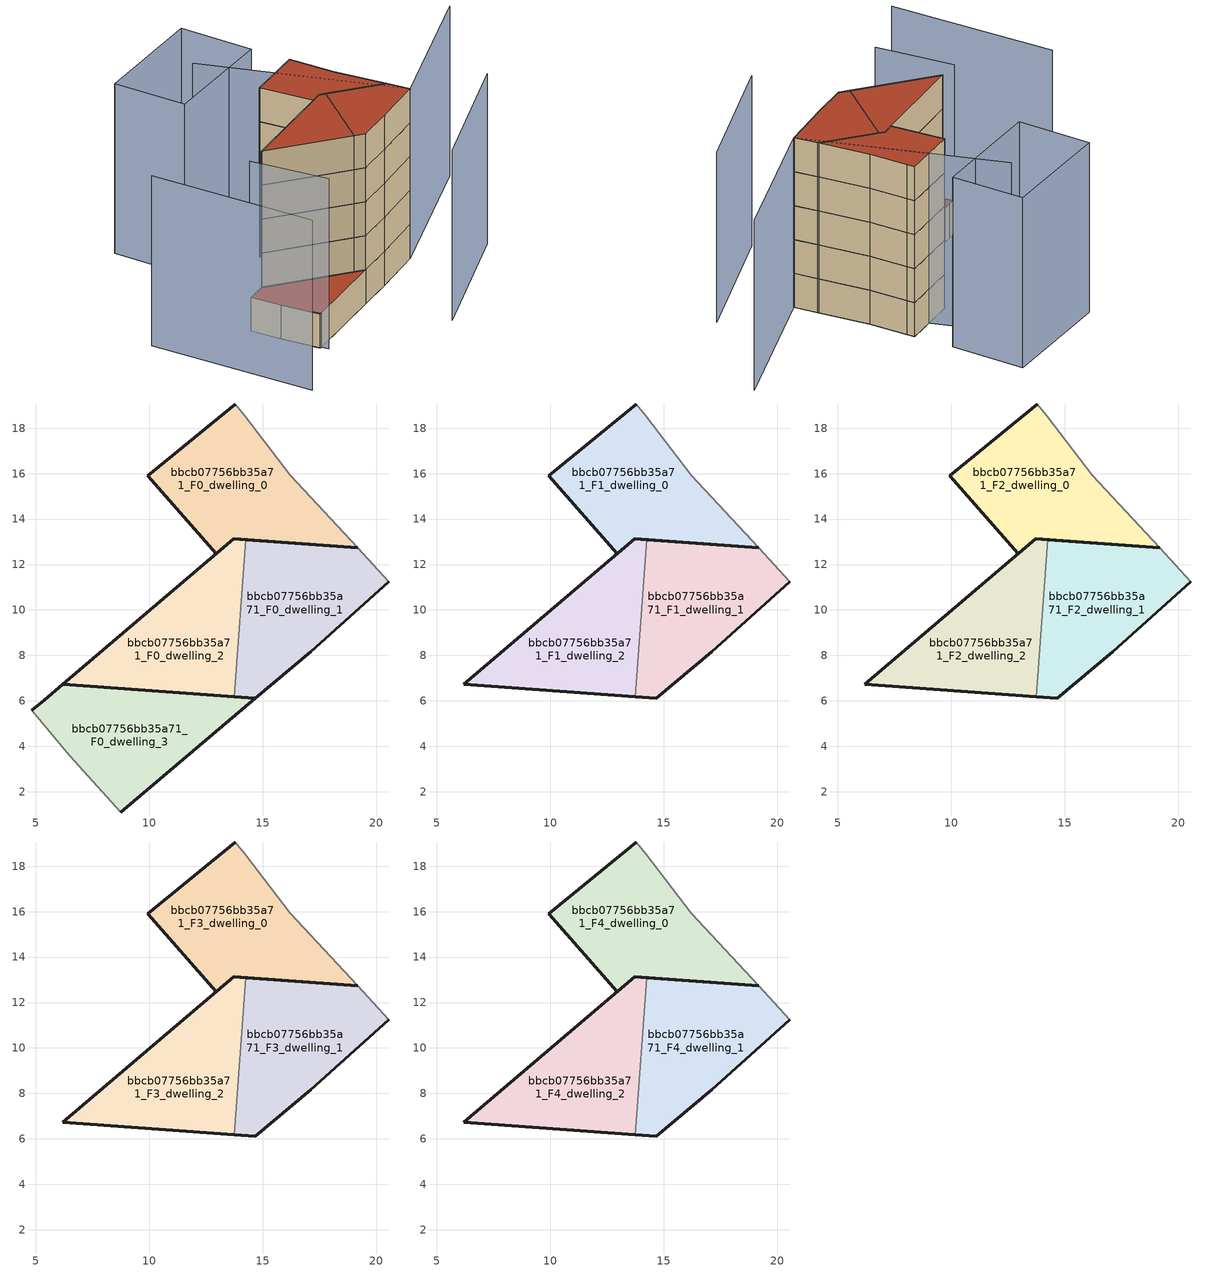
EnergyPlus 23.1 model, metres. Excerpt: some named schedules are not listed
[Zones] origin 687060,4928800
bbcb07756bb35a71_F0_dwelling_0
 floor ground (EU_floor_Construction): 19.17,12.73 16.2,15.92 14.19,18.55 13.79,19.06 9.94,15.91 12.95,12.48 13.72,13.13 z0
 wall outside (EU_wall_Construction): 19.17,12.73 13.72,13.13 12.95,12.48 9.94,15.91 13.79,19.06 z0:3
 wall adiabatic (EU_wall_Construction): 13.79,19.06 14.19,18.55 16.2,15.92 19.17,12.73 z0:3
bbcb07756bb35a71_F0_dwelling_1
 floor ground (EU_floor_Construction): 17.1,8.17 20.55,11.25 19.17,12.73 14.24,13.09 13.73,6.18 14.67,6.12 z0
 wall outside (EU_wall_Construction): 14.24,13.09 19.17,12.73 / 20.55,11.25 17.1,8.17 14.67,6.12 13.73,6.18 z0:3
 wall adiabatic (EU_wall_Construction): 19.17,12.73 20.55,11.25 z0:3
 wall to bbcb07756bb35a71_F0_dwelling_2 (EU_wall_Construction): 13.73,6.18 14.24,13.09 z0:3
bbcb07756bb35a71_F0_dwelling_2
 floor ground (EU_floor_Construction): 13.73,6.18 14.24,13.09 13.73,13.13 13.72,13.13 6.2,6.74 z0
 wall outside (EU_wall_Construction): 13.73,6.18 6.2,6.74 13.72,13.13 13.73,13.13 14.24,13.09 z0:3
bbcb07756bb35a71_F0_dwelling_3
 floor ground (EU_floor_Construction): 14.67,6.12 6.2,6.74 5.38,6.03 4.83,5.6 6.52,3.59 8.74,1.11 z0
 wall outside (EU_wall_Construction): 4.83,5.6 5.38,6.03 6.2,6.74 14.67,6.12 8.74,1.11 z0:3
 wall adiabatic (EU_wall_Construction): 8.74,1.11 6.52,3.59 4.83,5.6 z0:3
 roof outside (EU_roof_Construction): 14.67,6.12 8.74,1.11 6.52,3.59 4.83,5.6 5.38,6.03 6.2,6.74 z3
bbcb07756bb35a71_F1_dwelling_0
 floor to bbcb07756bb35a71_F0_dwelling_0 (EU_floor_Construction): 19.17,12.73 16.2,15.92 14.19,18.55 13.79,19.06 9.94,15.91 12.95,12.48 13.72,13.13 z3
 wall outside (EU_wall_Construction): 19.17,12.73 13.72,13.13 12.95,12.48 9.94,15.91 13.79,19.06 z3:6
 wall adiabatic (EU_wall_Construction): 13.79,19.06 14.19,18.55 16.2,15.92 19.17,12.73 z3:6
bbcb07756bb35a71_F1_dwelling_1
 floor to bbcb07756bb35a71_F0_dwelling_1 (EU_floor_Construction): 17.1,8.17 20.55,11.25 19.17,12.73 14.24,13.09 13.73,6.18 14.67,6.12 z3
 wall outside (EU_wall_Construction): 14.24,13.09 19.17,12.73 / 20.55,11.25 17.1,8.17 14.67,6.12 13.73,6.18 z3:6
 wall adiabatic (EU_wall_Construction): 19.17,12.73 20.55,11.25 z3:6
 wall to bbcb07756bb35a71_F1_dwelling_2 (EU_wall_Construction): 13.73,6.18 14.24,13.09 z3:6
bbcb07756bb35a71_F1_dwelling_2
 floor to bbcb07756bb35a71_F0_dwelling_2 (EU_floor_Construction): 13.73,6.18 14.24,13.09 13.73,13.13 13.72,13.13 6.2,6.74 z3
 wall outside (EU_wall_Construction): 13.73,6.18 6.2,6.74 13.72,13.13 13.73,13.13 14.24,13.09 z3:6
bbcb07756bb35a71_F2_dwelling_0
 floor to bbcb07756bb35a71_F1_dwelling_0 (EU_floor_Construction): 19.17,12.73 16.2,15.92 14.19,18.55 13.79,19.06 9.94,15.91 12.95,12.48 13.72,13.13 z6
 wall outside (EU_wall_Construction): 19.17,12.73 13.72,13.13 12.95,12.48 9.94,15.91 13.79,19.06 z6:9
 wall adiabatic (EU_wall_Construction): 13.79,19.06 14.19,18.55 16.2,15.92 19.17,12.73 z6:9
bbcb07756bb35a71_F2_dwelling_1
 floor to bbcb07756bb35a71_F1_dwelling_1 (EU_floor_Construction): 17.1,8.17 20.55,11.25 19.17,12.73 14.24,13.09 13.73,6.18 14.67,6.12 z6
 wall outside (EU_wall_Construction): 14.24,13.09 19.17,12.73 / 20.55,11.25 17.1,8.17 14.67,6.12 13.73,6.18 z6:9
 wall adiabatic (EU_wall_Construction): 19.17,12.73 20.55,11.25 z6:9
 wall to bbcb07756bb35a71_F2_dwelling_2 (EU_wall_Construction): 13.73,6.18 14.24,13.09 z6:9
bbcb07756bb35a71_F2_dwelling_2
 floor to bbcb07756bb35a71_F1_dwelling_2 (EU_floor_Construction): 13.73,6.18 14.24,13.09 13.73,13.13 13.72,13.13 6.2,6.74 z6
 wall outside (EU_wall_Construction): 13.73,6.18 6.2,6.74 13.72,13.13 13.73,13.13 14.24,13.09 z6:9
bbcb07756bb35a71_F3_dwelling_0
 floor to bbcb07756bb35a71_F2_dwelling_0 (EU_floor_Construction): 19.17,12.73 16.2,15.92 14.19,18.55 13.79,19.06 9.94,15.91 12.95,12.48 13.72,13.13 z9
 wall outside (EU_wall_Construction): 19.17,12.73 13.72,13.13 12.95,12.48 9.94,15.91 13.79,19.06 z9:12
 wall adiabatic (EU_wall_Construction): 13.79,19.06 14.19,18.55 16.2,15.92 19.17,12.73 z9:12
bbcb07756bb35a71_F3_dwelling_1
 floor to bbcb07756bb35a71_F2_dwelling_1 (EU_floor_Construction): 17.1,8.17 20.55,11.25 19.17,12.73 14.24,13.09 13.73,6.18 14.67,6.12 z9
 wall outside (EU_wall_Construction): 14.24,13.09 19.17,12.73 / 20.55,11.25 17.1,8.17 14.67,6.12 13.73,6.18 z9:12
 wall adiabatic (EU_wall_Construction): 19.17,12.73 20.55,11.25 z9:12
 wall to bbcb07756bb35a71_F3_dwelling_2 (EU_wall_Construction): 13.73,6.18 14.24,13.09 z9:12
bbcb07756bb35a71_F3_dwelling_2
 floor to bbcb07756bb35a71_F2_dwelling_2 (EU_floor_Construction): 13.73,6.18 14.24,13.09 13.73,13.13 13.72,13.13 6.2,6.74 z9
 wall outside (EU_wall_Construction): 13.73,6.18 6.2,6.74 13.72,13.13 13.73,13.13 14.24,13.09 z9:12
bbcb07756bb35a71_F4_dwelling_0
 floor to bbcb07756bb35a71_F3_dwelling_0 (EU_floor_Construction): 19.17,12.73 16.2,15.92 14.19,18.55 13.79,19.06 9.94,15.91 12.95,12.48 13.72,13.13 z12
 wall outside (EU_wall_Construction): 19.17,12.73 13.72,13.13 12.95,12.48 9.94,15.91 13.79,19.06 z12:15
 wall adiabatic (EU_wall_Construction): 13.79,19.06 14.19,18.55 16.2,15.92 19.17,12.73 z12:15
 roof outside (EU_roof_Construction): 16.2,15.92 19.17,12.73 13.72,13.13 12.95,12.48 9.94,15.91 13.79,19.06 14.19,18.55 z15
bbcb07756bb35a71_F4_dwelling_1
 floor to bbcb07756bb35a71_F3_dwelling_1 (EU_floor_Construction): 17.1,8.17 20.55,11.25 19.17,12.73 14.24,13.09 13.73,6.18 14.67,6.12 z12
 wall outside (EU_wall_Construction): 14.24,13.09 19.17,12.73 / 20.55,11.25 17.1,8.17 14.67,6.12 13.73,6.18 z12:15
 wall adiabatic (EU_wall_Construction): 19.17,12.73 20.55,11.25 z12:15
 wall to bbcb07756bb35a71_F4_dwelling_2 (EU_wall_Construction): 13.73,6.18 14.24,13.09 z12:15
 roof outside (EU_roof_Construction): 19.17,12.73 20.55,11.25 17.1,8.17 14.67,6.12 13.73,6.18 14.24,13.09 z15
bbcb07756bb35a71_F4_dwelling_2
 floor to bbcb07756bb35a71_F3_dwelling_2 (EU_floor_Construction): 13.73,6.18 14.24,13.09 13.73,13.13 13.72,13.13 6.2,6.74 z12
 wall outside (EU_wall_Construction): 13.73,6.18 6.2,6.74 13.72,13.13 13.73,13.13 14.24,13.09 z12:15
 roof outside (EU_roof_Construction): 14.24,13.09 13.73,6.18 6.2,6.74 13.72,13.13 13.73,13.13 z15
shading: -3.03,6.51 5.63,-4.64 / 4.77,5.66 9.29,0.78 / 19.78,1.16 26.89,11.03 / 28.34,21.88 20.54,11.25 / 20.54,11.25 6.7,21.41 / 3.64,15.78 -0.06,20.83 / -0.06,20.83 8,26.73 / 8,26.73 11.69,21.68 / 11.69,21.68 3.64,15.78 z0:15
[Building]
EU S2 Campaign: North Axis=0; Terrain=City; Solar Distribution=FullExterior
[Site:Location]
Bologna: Latitude=44.5; Longitude=11.25; Time Zone=1; Elevation=37
[SizingPeriod:WeatherFileDays]
AnnualSizingPeriod: Begin Month=1; Begin Day of Month=1; End Month=12; End Day of Month=31; Day of Week for Start Day=Monday; Use Weather File Daylight Saving Period=No; Use Weather File Rain and Snow Indicators=No
[MATERIAL]
EU_InternalMass_Material: Roughness=MediumRough; Thickness=0.1; Conductivity=1; Density=1800; Specific Heat=900; Thermal Absorptance=0.9; Solar Absorptance=0.7; Visible Absorptance=0.7
[MATERIAL:NOMASS] Roughness=MediumRough; Thermal Absorptance=0.9; Solar Absorptance=0.7; Visible Absorptance=0.7
Name | Thermal Resistance
EU_wall_NoMass | 0.905828
EU_roof_NoMass | 0.37593
EU_floor_NoMass | 0.67114
[CONSTRUCTION]
EU_wall_Construction: EU_wall_NoMass
EU_roof_Construction: EU_roof_NoMass
EU_floor_Construction: EU_floor_NoMass
EU_InternalMass_Construction: EU_InternalMass_Material
[ZONE] Type=1; Multiplier=1; Ceiling Height=autocalculate; Floor Area=autocalculate; Part of Total Floor Area=Yes
Name | Volume
bbcb07756bb35a71_F0_dwelling_0; bbcb07756bb35a71_F1_dwelling_0; bbcb07756bb35a71_F2_dwelling_0; bbcb07756bb35a71_F3_dwelling_0; bbcb07756bb35a71_F4_dwelling_0 | 86.926
bbcb07756bb35a71_F0_dwelling_1; bbcb07756bb35a71_F1_dwelling_1; bbcb07756bb35a71_F2_dwelling_1; bbcb07756bb35a71_F3_dwelling_1; bbcb07756bb35a71_F4_dwelling_1; bbcb07756bb35a71_F0_dwelling_3 | 85.3967
bbcb07756bb35a71_F0_dwelling_2; bbcb07756bb35a71_F1_dwelling_2; bbcb07756bb35a71_F2_dwelling_2; bbcb07756bb35a71_F3_dwelling_2; bbcb07756bb35a71_F4_dwelling_2 | 83.8696
[INTERNALMASS] Construction=EU_InternalMass_Construction
Name | Zone or ZoneList | Surface Area
bbcb07756bb35a71_F0_dwelling_0_EU_InternalMass | bbcb07756bb35a71_F0_dwelling_0 | 28.9767
bbcb07756bb35a71_F0_dwelling_1_EU_InternalMass | bbcb07756bb35a71_F0_dwelling_1 | 28.4665
bbcb07756bb35a71_F0_dwelling_2_EU_InternalMass | bbcb07756bb35a71_F0_dwelling_2 | 27.9644
bbcb07756bb35a71_F0_dwelling_3_EU_InternalMass | bbcb07756bb35a71_F0_dwelling_3 | 28.4658
bbcb07756bb35a71_F1_dwelling_0_EU_InternalMass | bbcb07756bb35a71_F1_dwelling_0 | 38.2222
bbcb07756bb35a71_F1_dwelling_1_EU_InternalMass | bbcb07756bb35a71_F1_dwelling_1 | 37.697
bbcb07756bb35a71_F1_dwelling_2_EU_InternalMass | bbcb07756bb35a71_F1_dwelling_2 | 37.955
bbcb07756bb35a71_F2_dwelling_0_EU_InternalMass | bbcb07756bb35a71_F2_dwelling_0 | 38.2222
bbcb07756bb35a71_F2_dwelling_1_EU_InternalMass | bbcb07756bb35a71_F2_dwelling_1 | 37.697
bbcb07756bb35a71_F2_dwelling_2_EU_InternalMass | bbcb07756bb35a71_F2_dwelling_2 | 37.955
bbcb07756bb35a71_F3_dwelling_0_EU_InternalMass | bbcb07756bb35a71_F3_dwelling_0 | 38.2222
bbcb07756bb35a71_F3_dwelling_1_EU_InternalMass | bbcb07756bb35a71_F3_dwelling_1 | 37.697
bbcb07756bb35a71_F3_dwelling_2_EU_InternalMass | bbcb07756bb35a71_F3_dwelling_2 | 37.955
bbcb07756bb35a71_F4_dwelling_0_EU_InternalMass | bbcb07756bb35a71_F4_dwelling_0 | 38.2222
bbcb07756bb35a71_F4_dwelling_1_EU_InternalMass | bbcb07756bb35a71_F4_dwelling_1 | 37.697
bbcb07756bb35a71_F4_dwelling_2_EU_InternalMass | bbcb07756bb35a71_F4_dwelling_2 | 37.955
[OTHEREQUIPMENT] Fuel Type=Electricity; Design Level Calculation Method=Watts/Area; Power per Zone Floor Area=1; Fraction Latent=0; Fraction Radiant=0; Fraction Lost=0; Carbon Dioxide Generation Rate=0; EndUse Subcategory=EU_Step8_InternalGains
Name | Zone or ZoneList or Space or SpaceList | Schedule
EU_Step8_InternalGain_bbcb07756bb35a71_F0_dwelling_0_f000 | bbcb07756bb35a71_F0_dwelling_0 | EU_Step8_GainSchedule_bbcb07756bb35a71_F0_dwelling_0_f000
EU_Step8_InternalGain_bbcb07756bb35a71_F0_dwelling_1_f000 | bbcb07756bb35a71_F0_dwelling_1 | EU_Step8_GainSchedule_bbcb07756bb35a71_F0_dwelling_1_f000
EU_Step8_InternalGain_bbcb07756bb35a71_F0_dwelling_2_f000 | bbcb07756bb35a71_F0_dwelling_2 | EU_Step8_GainSchedule_bbcb07756bb35a71_F0_dwelling_2_f000
EU_Step8_InternalGain_bbcb07756bb35a71_F0_dwelling_3_f000 | bbcb07756bb35a71_F0_dwelling_3 | EU_Step8_GainSchedule_bbcb07756bb35a71_F0_dwelling_3_f000
EU_Step8_InternalGain_bbcb07756bb35a71_F1_dwelling_0_f000 | bbcb07756bb35a71_F1_dwelling_0 | EU_Step8_GainSchedule_bbcb07756bb35a71_F1_dwelling_0_f000
EU_Step8_InternalGain_bbcb07756bb35a71_F1_dwelling_1_f000 | bbcb07756bb35a71_F1_dwelling_1 | EU_Step8_GainSchedule_bbcb07756bb35a71_F1_dwelling_1_f000
EU_Step8_InternalGain_bbcb07756bb35a71_F1_dwelling_2_f000 | bbcb07756bb35a71_F1_dwelling_2 | EU_Step8_GainSchedule_bbcb07756bb35a71_F1_dwelling_2_f000
EU_Step8_InternalGain_bbcb07756bb35a71_F2_dwelling_0_f000 | bbcb07756bb35a71_F2_dwelling_0 | EU_Step8_GainSchedule_bbcb07756bb35a71_F2_dwelling_0_f000
EU_Step8_InternalGain_bbcb07756bb35a71_F2_dwelling_1_f000 | bbcb07756bb35a71_F2_dwelling_1 | EU_Step8_GainSchedule_bbcb07756bb35a71_F2_dwelling_1_f000
EU_Step8_InternalGain_bbcb07756bb35a71_F2_dwelling_2_f000 | bbcb07756bb35a71_F2_dwelling_2 | EU_Step8_GainSchedule_bbcb07756bb35a71_F2_dwelling_2_f000
EU_Step8_InternalGain_bbcb07756bb35a71_F3_dwelling_0_f000 | bbcb07756bb35a71_F3_dwelling_0 | EU_Step8_GainSchedule_bbcb07756bb35a71_F3_dwelling_0_f000
EU_Step8_InternalGain_bbcb07756bb35a71_F3_dwelling_1_f000 | bbcb07756bb35a71_F3_dwelling_1 | EU_Step8_GainSchedule_bbcb07756bb35a71_F3_dwelling_1_f000
EU_Step8_InternalGain_bbcb07756bb35a71_F3_dwelling_2_f000 | bbcb07756bb35a71_F3_dwelling_2 | EU_Step8_GainSchedule_bbcb07756bb35a71_F3_dwelling_2_f000
EU_Step8_InternalGain_bbcb07756bb35a71_F4_dwelling_0_f000 | bbcb07756bb35a71_F4_dwelling_0 | EU_Step8_GainSchedule_bbcb07756bb35a71_F4_dwelling_0_f000
EU_Step8_InternalGain_bbcb07756bb35a71_F4_dwelling_1_f000 | bbcb07756bb35a71_F4_dwelling_1 | EU_Step8_GainSchedule_bbcb07756bb35a71_F4_dwelling_1_f000
EU_Step8_InternalGain_bbcb07756bb35a71_F4_dwelling_2_f000 | bbcb07756bb35a71_F4_dwelling_2 | EU_Step8_GainSchedule_bbcb07756bb35a71_F4_dwelling_2_f000
[ZONEVENTILATION:DESIGNFLOWRATE] Schedule=EU_AlwaysOn; Design Flow Rate Calculation Method=AirChanges/Hour; Air Changes per Hour=0.73129; Ventilation Type=Natural; Fan Pressure Rise=0; Fan Total Efficiency=1; Constant Term Coefficient=1; Temperature Term Coefficient=0; Velocity Term Coefficient=0; Velocity Squared Term Coefficient=0; Minimum Indoor Temperature=-100; Maximum Indoor Temperature=100; Delta Temperature=-100; Minimum Outdoor Temperature=-100; Maximum Outdoor Temperature=100; Maximum Wind Speed=40
Name | Zone or ZoneList or Space or SpaceList
EU_ConstantAir_bbcb07756bb35a71_F0_dwelling_0 | bbcb07756bb35a71_F0_dwelling_0
EU_ConstantAir_bbcb07756bb35a71_F0_dwelling_1 | bbcb07756bb35a71_F0_dwelling_1
EU_ConstantAir_bbcb07756bb35a71_F0_dwelling_2 | bbcb07756bb35a71_F0_dwelling_2
EU_ConstantAir_bbcb07756bb35a71_F0_dwelling_3 | bbcb07756bb35a71_F0_dwelling_3
EU_ConstantAir_bbcb07756bb35a71_F1_dwelling_0 | bbcb07756bb35a71_F1_dwelling_0
EU_ConstantAir_bbcb07756bb35a71_F1_dwelling_1 | bbcb07756bb35a71_F1_dwelling_1
EU_ConstantAir_bbcb07756bb35a71_F1_dwelling_2 | bbcb07756bb35a71_F1_dwelling_2
EU_ConstantAir_bbcb07756bb35a71_F2_dwelling_0 | bbcb07756bb35a71_F2_dwelling_0
EU_ConstantAir_bbcb07756bb35a71_F2_dwelling_1 | bbcb07756bb35a71_F2_dwelling_1
EU_ConstantAir_bbcb07756bb35a71_F2_dwelling_2 | bbcb07756bb35a71_F2_dwelling_2
EU_ConstantAir_bbcb07756bb35a71_F3_dwelling_0 | bbcb07756bb35a71_F3_dwelling_0
EU_ConstantAir_bbcb07756bb35a71_F3_dwelling_1 | bbcb07756bb35a71_F3_dwelling_1
EU_ConstantAir_bbcb07756bb35a71_F3_dwelling_2 | bbcb07756bb35a71_F3_dwelling_2
EU_ConstantAir_bbcb07756bb35a71_F4_dwelling_0 | bbcb07756bb35a71_F4_dwelling_0
EU_ConstantAir_bbcb07756bb35a71_F4_dwelling_1 | bbcb07756bb35a71_F4_dwelling_1
EU_ConstantAir_bbcb07756bb35a71_F4_dwelling_2 | bbcb07756bb35a71_F4_dwelling_2
[HVACTEMPLATE:THERMOSTAT] Constant Heating Setpoint=20; Constant Cooling Setpoint=50
EU_HeatOnly_bbcb07756bb35a71_F0_dwelling_0; EU_HeatOnly_bbcb07756bb35a71_F0_dwelling_1; EU_HeatOnly_bbcb07756bb35a71_F0_dwelling_2; EU_HeatOnly_bbcb07756bb35a71_F0_dwelling_3; EU_HeatOnly_bbcb07756bb35a71_F1_dwelling_0; EU_HeatOnly_bbcb07756bb35a71_F1_dwelling_1; EU_HeatOnly_bbcb07756bb35a71_F1_dwelling_2; EU_HeatOnly_bbcb07756bb35a71_F2_dwelling_0; EU_HeatOnly_bbcb07756bb35a71_F2_dwelling_1; EU_HeatOnly_bbcb07756bb35a71_F2_dwelling_2; EU_HeatOnly_bbcb07756bb35a71_F3_dwelling_0; EU_HeatOnly_bbcb07756bb35a71_F3_dwelling_1; EU_HeatOnly_bbcb07756bb35a71_F3_dwelling_2; EU_HeatOnly_bbcb07756bb35a71_F4_dwelling_0; EU_HeatOnly_bbcb07756bb35a71_F4_dwelling_1; EU_HeatOnly_bbcb07756bb35a71_F4_dwelling_2
[HVACTEMPLATE:ZONE:IDEALLOADSAIRSYSTEM] System Availability Schedule=EU_AlwaysOn; Maximum Heating Supply Air Temperature=50; Minimum Cooling Supply Air Temperature=13; Maximum Heating Supply Air Humidity Ratio=0.0156; Minimum Cooling Supply Air Humidity Ratio=0.0077; Heating Limit=NoLimit; Cooling Limit=NoLimit; Heating Availability Schedule=EU_AlwaysOn; Cooling Availability Schedule=EU_CoolingOff; Dehumidification Control Type=ConstantSensibleHeatRatio; Cooling Sensible Heat Ratio=0.7; Dehumidification Setpoint=60; Humidification Control Type=None; Humidification Setpoint=30; Outdoor Air Method=None; Outdoor Air Flow Rate per Person=0.00944; Outdoor Air Flow Rate per Zone Floor Area=0; Outdoor Air Flow Rate per Zone=0; Demand Controlled Ventilation Type=None; Outdoor Air Economizer Type=NoEconomizer; Heat Recovery Type=None; Sensible Heat Recovery Effectiveness=0.7; Latent Heat Recovery Effectiveness=0.65
Name | Template Thermostat
bbcb07756bb35a71_F0_dwelling_0 | EU_HeatOnly_bbcb07756bb35a71_F0_dwelling_0
bbcb07756bb35a71_F0_dwelling_1 | EU_HeatOnly_bbcb07756bb35a71_F0_dwelling_1
bbcb07756bb35a71_F0_dwelling_2 | EU_HeatOnly_bbcb07756bb35a71_F0_dwelling_2
bbcb07756bb35a71_F0_dwelling_3 | EU_HeatOnly_bbcb07756bb35a71_F0_dwelling_3
bbcb07756bb35a71_F1_dwelling_0 | EU_HeatOnly_bbcb07756bb35a71_F1_dwelling_0
bbcb07756bb35a71_F1_dwelling_1 | EU_HeatOnly_bbcb07756bb35a71_F1_dwelling_1
bbcb07756bb35a71_F1_dwelling_2 | EU_HeatOnly_bbcb07756bb35a71_F1_dwelling_2
bbcb07756bb35a71_F2_dwelling_0 | EU_HeatOnly_bbcb07756bb35a71_F2_dwelling_0
bbcb07756bb35a71_F2_dwelling_1 | EU_HeatOnly_bbcb07756bb35a71_F2_dwelling_1
bbcb07756bb35a71_F2_dwelling_2 | EU_HeatOnly_bbcb07756bb35a71_F2_dwelling_2
bbcb07756bb35a71_F3_dwelling_0 | EU_HeatOnly_bbcb07756bb35a71_F3_dwelling_0
bbcb07756bb35a71_F3_dwelling_1 | EU_HeatOnly_bbcb07756bb35a71_F3_dwelling_1
bbcb07756bb35a71_F3_dwelling_2 | EU_HeatOnly_bbcb07756bb35a71_F3_dwelling_2
bbcb07756bb35a71_F4_dwelling_0 | EU_HeatOnly_bbcb07756bb35a71_F4_dwelling_0
bbcb07756bb35a71_F4_dwelling_1 | EU_HeatOnly_bbcb07756bb35a71_F4_dwelling_1
bbcb07756bb35a71_F4_dwelling_2 | EU_HeatOnly_bbcb07756bb35a71_F4_dwelling_2
[SIZING:ZONE] Zone Cooling Design Supply Air Temperature Input Method=SupplyAirTemperature; Zone Cooling Design Supply Air Temperature=13; Zone Heating Design Supply Air Temperature Input Method=SupplyAirTemperature; Zone Heating Design Supply Air Temperature=50; Zone Cooling Design Supply Air Humidity Ratio=0.008; Zone Heating Design Supply Air Humidity Ratio=0.008; Cooling Design Air Flow Method=DesignDay; Cooling Design Air Flow Rate=0; Cooling Minimum Air Flow per Zone Floor Area=0.000762; Cooling Minimum Air Flow=0; Cooling Minimum Air Flow Fraction=0.2; Heating Design Air Flow Method=DesignDay; Heating Design Air Flow Rate=0; Heating Maximum Air Flow per Zone Floor Area=0.002032; Heating Maximum Air Flow=0.141576; Heating Maximum Air Flow Fraction=0.3; Account for Dedicated Outdoor Air System=No; Dedicated Outdoor Air System Control Strategy=NeutralSupplyAir; Dedicated Outdoor Air Low Setpoint Temperature for Design=autosize; Dedicated Outdoor Air High Setpoint Temperature for Design=autosize; Zone Load Sizing Method=Sensible Load Only No Latent Load; Zone Latent Cooling Design Supply Air Humidity Ratio Input Method=HumidityRatioDifference; Zone Cooling Design Supply Air Humidity Ratio Difference=0.005; Zone Latent Heating Design Supply Air Humidity Ratio Input Method=HumidityRatioDifference; Zone Humidification Design Supply Air Humidity Ratio Difference=0.005
bbcb07756bb35a71_F0_dwelling_0; bbcb07756bb35a71_F0_dwelling_1; bbcb07756bb35a71_F0_dwelling_2; bbcb07756bb35a71_F0_dwelling_3; bbcb07756bb35a71_F1_dwelling_0; bbcb07756bb35a71_F1_dwelling_1; bbcb07756bb35a71_F1_dwelling_2
